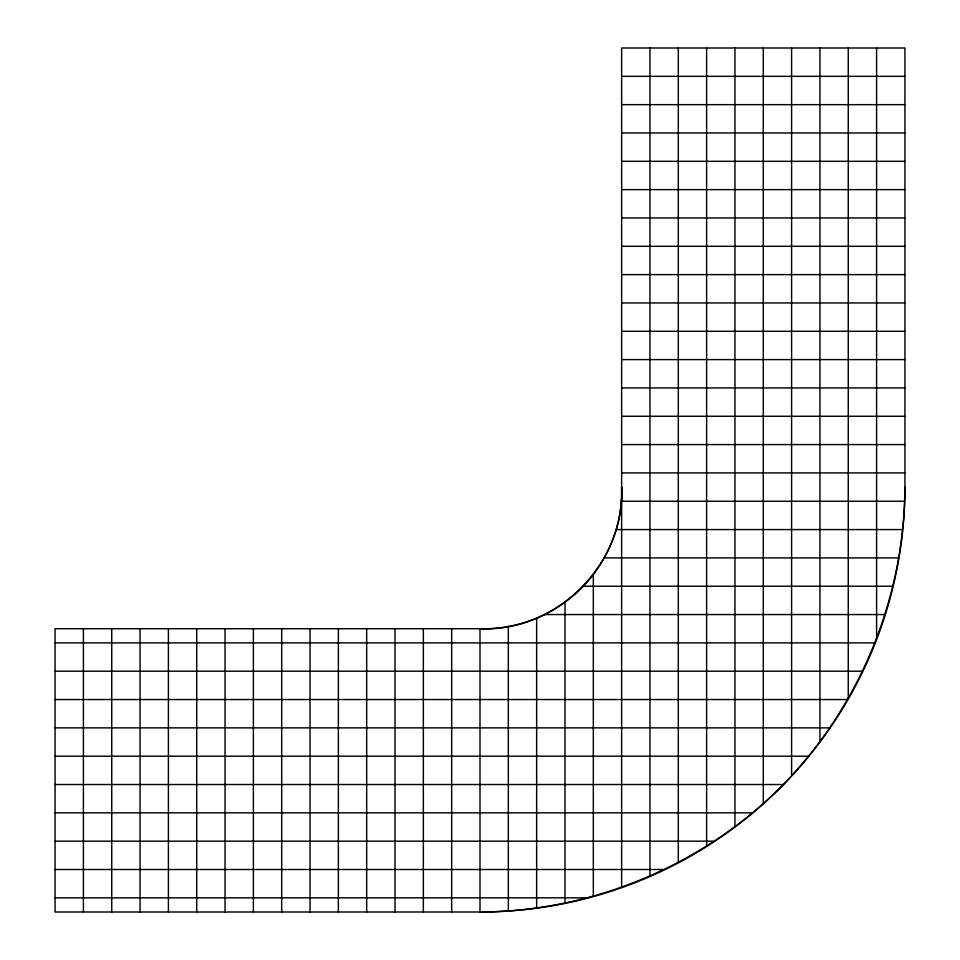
<?xml version="1.0" encoding="UTF-8"?>
<svg xmlns="http://www.w3.org/2000/svg" width="960" height="960" viewBox="0 0 960 960"><rect width="100%" height="100%" fill="white"/><g stroke="black" fill="none" stroke-linecap="round" stroke-linejoin="round"><path stroke-width="1.44" d="M904.92 487.08C904.5 598.596 859.02 708.396 780.468 787.548C701.316 866.1 591.516 911.58 480 912L55.08 912L55.08 628.716L480 628.716C556.404 632.508 625.428 563.484 621.636 487.08A138.012 138.012 0 0 1 480 628.716L480 912A424.92 424.92 0 0 0 904.92 487.08L904.92 48L621.636 48L621.636 886.776M621.636 76.332L904.92 76.332M621.636 104.652L904.92 104.652M621.636 132.984L904.92 132.984M621.636 161.316L904.92 161.316M621.636 189.636L904.92 189.636M621.636 217.968L904.92 217.968M621.636 246.3L904.92 246.3M621.636 274.62L904.92 274.62M621.636 302.952L904.92 302.952M621.636 331.284L904.92 331.284M621.636 359.604L904.92 359.604M621.636 387.936L904.92 387.936M621.636 416.268L904.92 416.268M621.636 444.588L904.92 444.588M621.636 472.92L904.92 472.92M621.06 501.24L903.984 501.24M615.84 529.572L902.136 529.572M604.188 557.904L898.224 557.904M583.116 586.224L892.596 586.224M543.972 614.556L884.496 614.556M55.08 642.888L874.884 642.888M55.08 671.208L861.96 671.208M55.08 699.54L848.268 699.54L848.268 48M55.08 727.872L829.056 727.872M55.08 756.192L807.948 756.192M55.08 784.524L783.108 784.524M55.08 812.856L751.608 812.856M55.08 841.176L713.244 841.176M55.08 869.508L663.18 869.508M55.08 897.84L588.396 897.84M876.588 48L876.588 637.86M819.936 48L819.936 741.528M791.604 48L791.604 774.84M763.284 48L763.284 802.62M734.952 48L734.952 826.68M706.62 48L706.62 845.604M678.3 48L678.3 862.056M649.968 48L649.968 876.024M593.316 574.548L593.316 896.388M564.984 602.088L564.984 902.496M536.652 618.06L536.652 908.124M508.332 626.232L508.332 910.14M451.668 628.716L451.668 912M423.348 628.716L423.348 912M395.016 628.716L395.016 912M366.684 628.716L366.684 912M338.364 628.716L338.364 912M310.032 628.716L310.032 912M281.7 628.716L281.7 912M253.38 628.716L253.38 912M225.048 628.716L225.048 912M196.716 628.716L196.716 912M168.396 628.716L168.396 912M140.064 628.716L140.064 912M111.732 628.716L111.732 912M83.412 628.716L83.412 912"/></g></svg>
